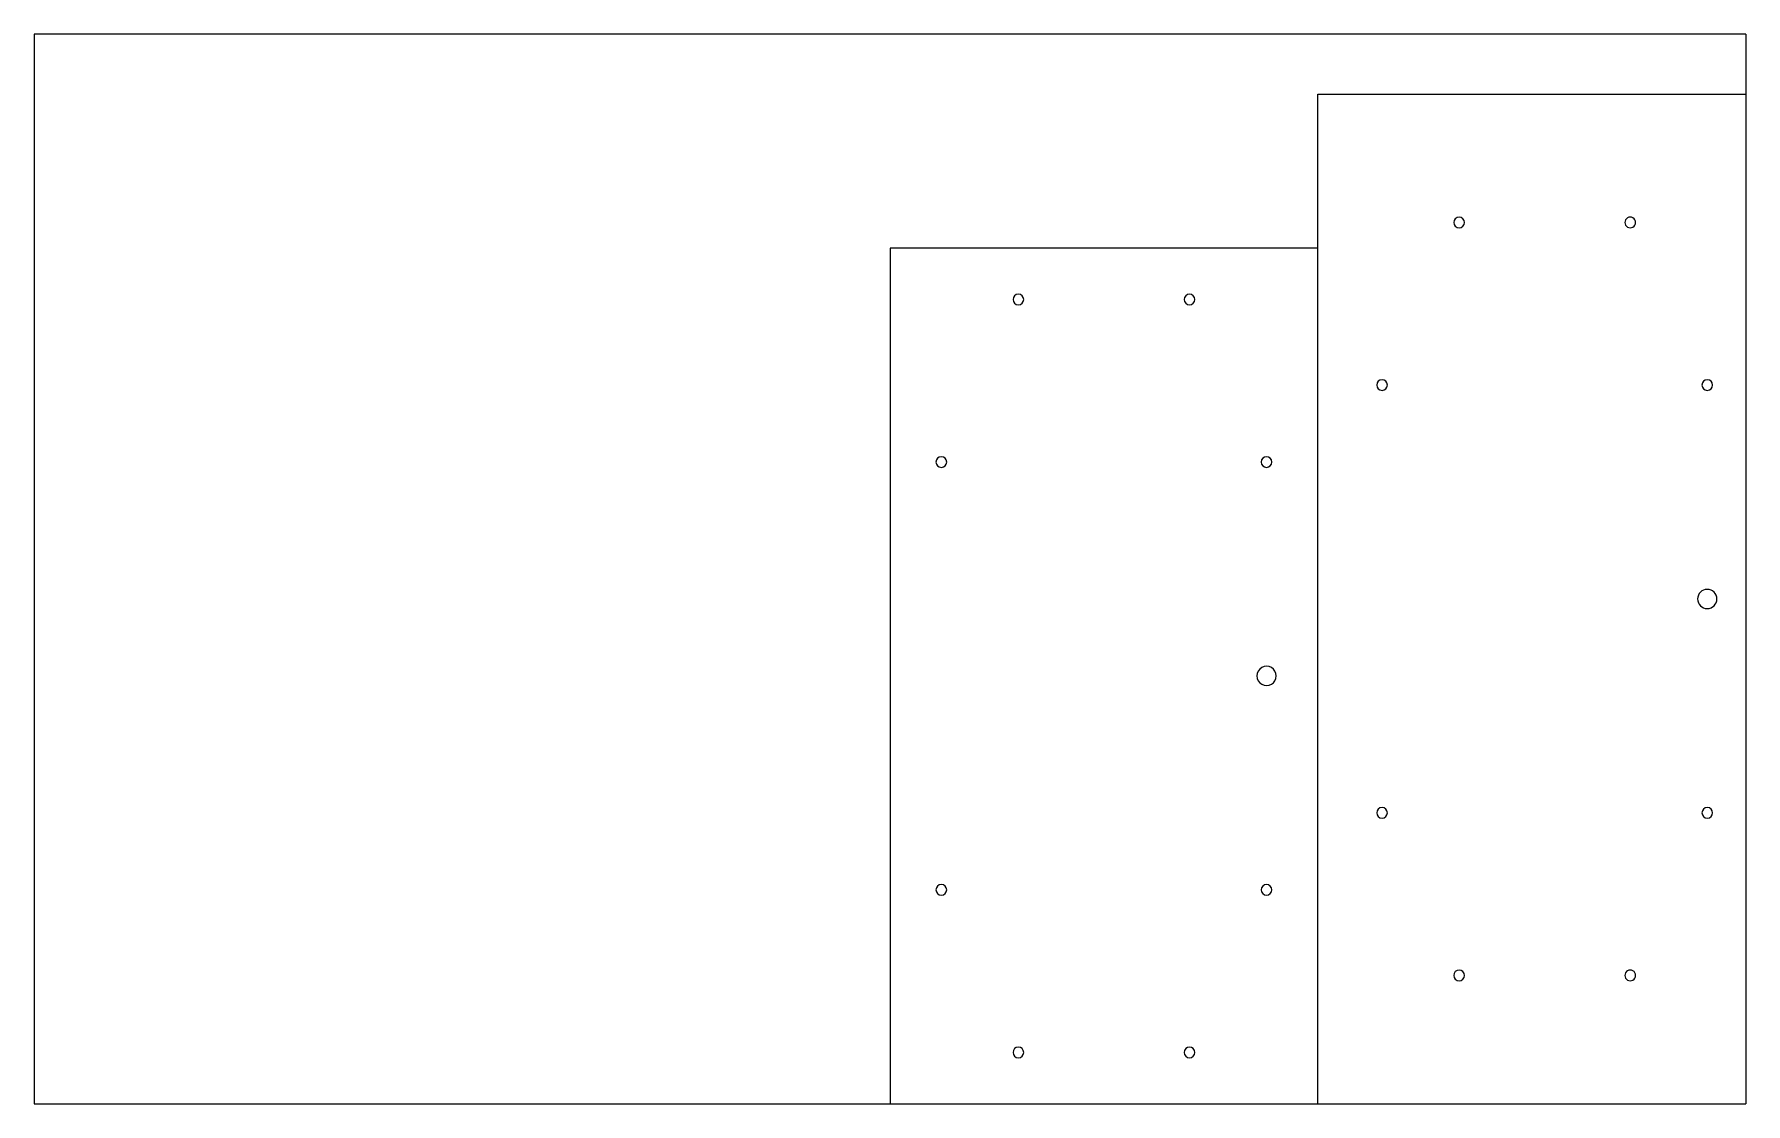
# Model space of a CAD drawing. Extents: x 12 to 812, y 5 to 505.
import ezdxf

# ---------------------------------------------------------------- set-up
doc = ezdxf.new("R2010")
doc.units = 0

msp = doc.modelspace()

# ---------------------------------------------------------------- linework, layer by layer
at = {"color": 50}
for points in [[(11.509803, 505.067081), (11.509803, 5.068692)], [(811.508261, 505.067081), (11.509803, 505.067081)], [(811.508261, 505.067081), (811.508261, 5.068692)], [(11.509803, 5.068692), (811.508261, 5.068692)]]:
    msp.add_lwpolyline(points, dxfattribs=at)
at = {"color": 170}
for points in [[(611.508913, 5.068692), (611.508913, 477.066261)], [(611.508913, 477.066261), (811.508261, 477.066261)], [(411.509036, 405.067938), (411.509036, 5.068692)], [(611.508913, 405.067938), (411.509036, 405.067938)]]:
    msp.add_lwpolyline(points, dxfattribs=at)
at = {"color": 10}
for points in [[(680.008684, 417.067068), (679.810781, 418.038569), (679.274684, 418.831591), (678.480588, 419.366097), (677.508692, 419.562051), (676.536796, 419.366097), (675.742701, 418.831591), (675.206604, 418.038569), (675.0087, 417.067068), (675.206604, 416.095567), (675.742701, 415.302545), (676.536796, 414.768039), (677.508692, 414.572085), (678.480588, 414.768039), (679.274684, 415.302545), (679.810781, 416.095567), (680.008684, 417.067068), (680.008684, 417.067068)], [(760.008609, 417.067068), (759.92207, 417.719363), (759.673671, 418.317071), (759.280241, 418.831043), (758.758606, 419.232136), (758.150432, 419.483339), (757.508603, 419.567073), (756.866775, 419.483339), (756.258601, 419.232136), (755.736966, 418.831043), (755.343536, 418.317071), (755.095137, 417.719363), (755.008598, 417.067068), (755.095137, 416.414773), (755.343536, 415.817065), (755.736966, 415.303093), (756.258601, 414.902), (756.866775, 414.650797), (757.508603, 414.567063), (758.150432, 414.650797), (758.758606, 414.902), (759.280241, 415.303093), (759.673671, 415.817065), (759.92207, 416.414773), (760.008609, 417.067068), (760.008609, 417.067068)], [(474.008938, 381.067111), (473.810997, 382.038571), (473.274891, 382.83155), (472.48081, 383.366023), (471.508946, 383.561965), (470.537081, 383.366023), (469.743, 382.83155), (469.206894, 382.038571), (469.008954, 381.067111), (469.206894, 380.095652), (469.743, 379.302672), (470.537081, 378.768199), (471.508946, 378.572258), (472.48081, 378.768199), (473.274891, 379.302672), (473.810997, 380.095652), (474.008938, 381.067111), (474.008938, 381.067111)], [(554.008836, 381.067111), (553.810895, 382.038571), (553.274789, 382.83155), (552.480708, 383.366023), (551.508844, 383.561965), (550.536979, 383.366023), (549.742898, 382.83155), (549.206792, 382.038571), (549.008852, 381.067111), (549.206792, 380.095652), (549.742898, 379.302672), (550.536979, 378.768199), (551.508844, 378.572258), (552.480708, 378.768199), (553.274789, 379.302672), (553.810895, 380.095652), (554.008836, 381.067111), (554.008836, 381.067111)], [(644.008727, 341.067162), (643.810787, 342.038622), (643.274681, 342.831601), (642.4806, 343.366074), (641.508736, 343.562016), (640.536871, 343.366074), (639.74279, 342.831601), (639.206684, 342.038622), (639.008744, 341.067162), (639.206684, 340.095703), (639.74279, 339.302723), (640.536871, 338.76825), (641.508736, 338.572309), (642.4806, 338.76825), (643.274681, 339.302723), (643.810787, 340.095703), (644.008727, 341.067162), (644.008727, 341.067162)], [(796.008539, 341.067162), (795.810636, 342.038664), (795.274538, 342.831685), (794.480443, 343.366191), (793.508547, 343.562146), (792.536651, 343.366191), (791.742556, 342.831685), (791.206458, 342.038664), (791.008555, 341.067162), (791.206458, 340.095661), (791.742556, 339.302639), (792.536651, 338.768133), (793.508547, 338.572179), (794.480443, 338.768133), (795.274538, 339.302639), (795.810636, 340.095661), (796.008539, 341.067162), (796.008539, 341.067162)], [(438.008981, 305.067206), (437.811078, 306.038707), (437.27498, 306.831728), (436.480885, 307.366235), (435.508989, 307.562189), (434.537093, 307.366235), (433.742998, 306.831728), (433.2069, 306.038707), (433.008997, 305.067206), (433.2069, 304.095704), (433.742998, 303.302683), (434.537093, 302.768177), (435.508989, 302.572222), (436.480885, 302.768177), (437.27498, 303.302683), (437.811078, 304.095704), (438.008981, 305.067206), (438.008981, 305.067206)], [(590.008792, 305.067206), (589.810852, 306.038665), (589.274746, 306.831644), (588.480665, 307.366118), (587.5088, 307.562059), (586.536936, 307.366118), (585.742855, 306.831644), (585.206749, 306.038665), (585.008809, 305.067206), (585.206749, 304.095746), (585.742855, 303.302767), (586.536936, 302.768294), (587.5088, 302.572352), (588.480665, 302.768294), (589.274746, 303.302767), (589.810852, 304.095746), (590.008792, 305.067206), (590.008792, 305.067206)], [(798.008548, 241.067282), (797.915806, 241.973014), (797.652743, 242.816455), (797.237411, 243.579581), (796.687863, 244.24437), (796.022151, 244.792801), (795.258328, 245.20685), (794.414447, 245.468496), (793.50856, 245.559717), (792.602673, 245.468496), (791.758792, 245.20685), (790.994969, 244.792801), (790.329258, 244.24437), (789.779709, 243.579581), (789.364377, 242.816455), (789.101314, 241.973014), (789.008572, 241.067282), (789.101314, 240.161549), (789.364377, 239.318109), (789.779709, 238.554983), (790.329258, 237.890194), (790.994969, 237.341763), (791.758792, 236.927714), (792.602673, 236.666068), (793.50856, 236.574847), (794.414447, 236.666068), (795.258328, 236.927714), (796.022151, 237.341763), (796.687863, 237.890194), (797.237411, 238.554983), (797.652743, 239.318109), (797.915806, 240.161549), (798.008548, 241.067282), (798.008548, 241.067282)], [(592.008802, 205.067325), (591.853032, 206.241455), (591.405916, 207.317326), (590.697742, 208.242475), (589.758801, 208.964441), (588.66409, 209.416605), (587.5088, 209.567326), (586.353511, 209.416605), (585.2588, 208.964441), (584.319858, 208.242475), (583.611685, 207.317326), (583.164569, 206.241455), (583.008799, 205.067325), (583.164569, 203.893195), (583.611685, 202.817325), (584.319858, 201.892175), (585.2588, 201.17021), (586.353511, 200.718045), (587.5088, 200.567324), (588.66409, 200.718045), (589.758801, 201.17021), (590.697742, 201.892175), (591.405916, 202.817325), (591.853032, 203.893195), (592.008802, 205.067325), (592.008802, 205.067325)], [(644.008727, 141.067396), (643.810787, 142.038856), (643.274681, 142.831835), (642.4806, 143.366308), (641.508736, 143.56225), (640.536871, 143.366308), (639.74279, 142.831835), (639.206684, 142.038856), (639.008744, 141.067396), (639.206684, 140.095937), (639.74279, 139.302957), (640.536871, 138.768484), (641.508736, 138.572543), (642.4806, 138.768484), (643.274681, 139.302957), (643.810787, 140.095937), (644.008727, 141.067396), (644.008727, 141.067396)], [(796.008539, 141.067396), (795.810636, 142.038898), (795.274538, 142.831919), (794.480443, 143.366425), (793.508547, 143.56238), (792.536651, 143.366425), (791.742556, 142.831919), (791.206458, 142.038898), (791.008555, 141.067396), (791.206458, 140.095895), (791.742556, 139.302873), (792.536651, 138.768367), (793.508547, 138.572413), (794.480443, 138.768367), (795.274538, 139.302873), (795.810636, 140.095895), (796.008539, 141.067396), (796.008539, 141.067396)], [(438.008981, 105.06744), (437.811078, 106.038941), (437.27498, 106.831962), (436.480885, 107.366468), (435.508989, 107.562423), (434.537093, 107.366468), (433.742998, 106.831962), (433.2069, 106.038941), (433.008997, 105.06744), (433.2069, 104.095938), (433.742998, 103.302917), (434.537093, 102.768411), (435.508989, 102.572456), (436.480885, 102.768411), (437.27498, 103.302917), (437.811078, 104.095938), (438.008981, 105.06744), (438.008981, 105.06744)], [(590.008792, 105.06744), (589.810852, 106.038899), (589.274746, 106.831878), (588.480665, 107.366352), (587.5088, 107.562293), (586.536936, 107.366352), (585.742855, 106.831878), (585.206749, 106.038899), (585.008809, 105.06744), (585.206749, 104.09598), (585.742855, 103.303001), (586.536936, 102.768527), (587.5088, 102.572586), (588.480665, 102.768527), (589.274746, 103.303001), (589.810852, 104.09598), (590.008792, 105.06744), (590.008792, 105.06744)], [(680.008684, 65.067491), (679.810781, 66.038992), (679.274684, 66.832013), (678.480588, 67.366519), (677.508692, 67.562474), (676.536796, 67.366519), (675.742701, 66.832013), (675.206604, 66.038992), (675.0087, 65.067491), (675.206604, 64.095989), (675.742701, 63.302968), (676.536796, 62.768462), (677.508692, 62.572507), (678.480588, 62.768462), (679.274684, 63.302968), (679.810781, 64.095989), (680.008684, 65.067491), (680.008684, 65.067491)], [(760.008609, 65.067491), (759.92207, 65.719786), (759.673671, 66.317493), (759.280241, 66.831466), (758.758606, 67.232558), (758.150432, 67.483761), (757.508603, 67.567496), (756.866775, 67.483761), (756.258601, 67.232558), (755.736966, 66.831466), (755.343536, 66.317493), (755.095137, 65.719786), (755.008598, 65.067491), (755.095137, 64.415195), (755.343536, 63.817488), (755.736966, 63.303515), (756.258601, 62.902423), (756.866775, 62.65122), (757.508603, 62.567485), (758.150432, 62.65122), (758.758606, 62.902423), (759.280241, 63.303515), (759.673671, 63.817488), (759.92207, 64.415195), (760.008609, 65.067491), (760.008609, 65.067491)], [(474.008938, 29.067534), (473.810997, 30.038993), (473.274891, 30.831973), (472.48081, 31.366446), (471.508946, 31.562387), (470.537081, 31.366446), (469.743, 30.831973), (469.206894, 30.038993), (469.008954, 29.067534), (469.206894, 28.096074), (469.743, 27.303095), (470.537081, 26.768622), (471.508946, 26.57268), (472.48081, 26.768622), (473.274891, 27.303095), (473.810997, 28.096074), (474.008938, 29.067534), (474.008938, 29.067534)], [(554.008836, 29.067534), (553.810895, 30.038993), (553.274789, 30.831973), (552.480708, 31.366446), (551.508844, 31.562387), (550.536979, 31.366446), (549.742898, 30.831973), (549.206792, 30.038993), (549.008852, 29.067534), (549.206792, 28.096074), (549.742898, 27.303095), (550.536979, 26.768622), (551.508844, 26.57268), (552.480708, 26.768622), (553.274789, 27.303095), (553.810895, 28.096074), (554.008836, 29.067534), (554.008836, 29.067534)]]:
    msp.add_lwpolyline(points, dxfattribs=at)

doc.saveas('drawing.dxf')
